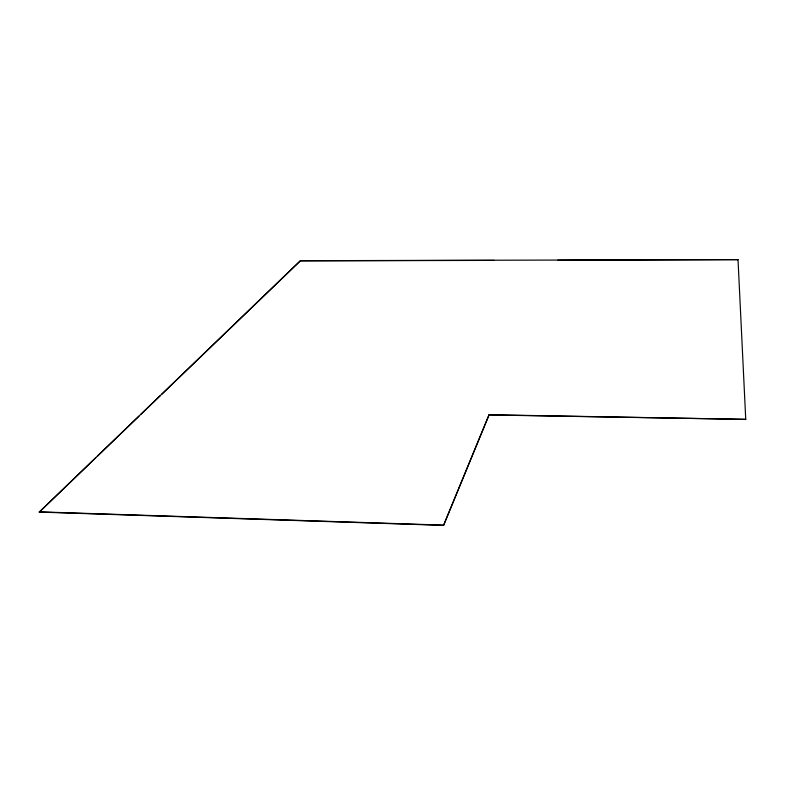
<?xml version="1.0" encoding="UTF-8"?>
<svg xmlns="http://www.w3.org/2000/svg" width="785" height="785" viewBox="0 0 785 785"><rect width="100%" height="100%" fill="white"/><g stroke="black" fill="none" stroke-linecap="round" stroke-linejoin="round"><path stroke-width="1.18" d="M489.104 414.951L745.75 419.367L489.094 414.745L443.564 525.381L39.289 512.085L300.361 260.708L738.018 259.619L557.811 260.227M443.564 525.381L489.094 414.745M39.289 512.085L95.741 457.763M97.507 456.065L138.965 416.178M140.721 414.48L160.13 395.807M161.896 394.109L300.37 260.865L494.069 260.385M39.25 511.849L443.545 525.136M738.018 259.619L745.75 419.582"/></g></svg>
